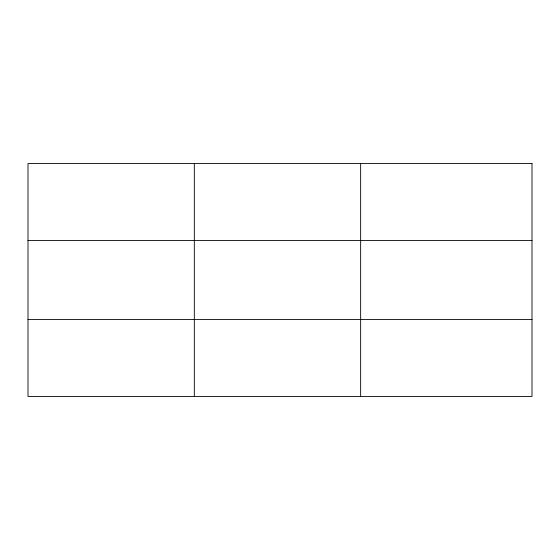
<?xml version="1.0" encoding="UTF-8"?>
<svg xmlns="http://www.w3.org/2000/svg" width="560" height="560" viewBox="0 0 560 560"><rect width="100%" height="100%" fill="white"/><g stroke="black" fill="none" stroke-linecap="round" stroke-linejoin="round"><path stroke-width="0.84" d="M194.32 396.438L194.32 163.562M360.64 396.438L360.64 163.562M28 240.415L532 240.415M28 319.585L532 319.585M532 163.562L532 396.438L28 396.438L28 163.562L532 163.562"/></g></svg>
